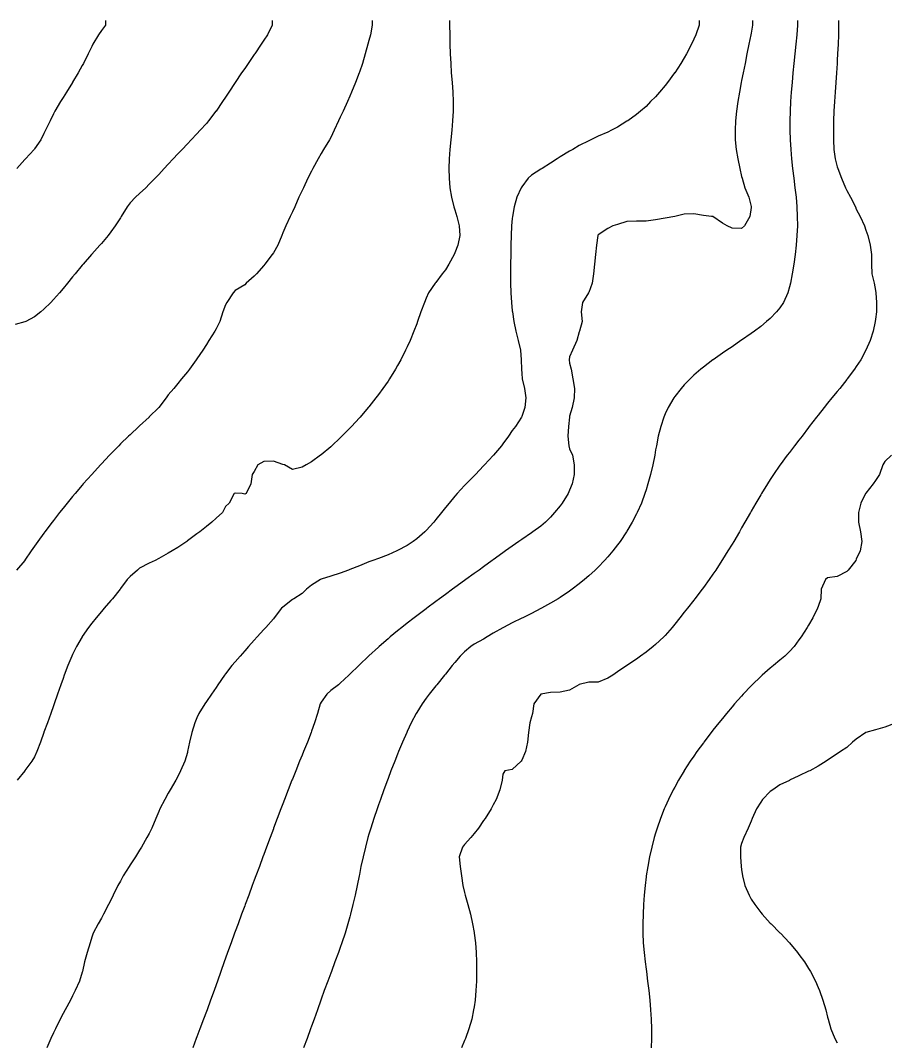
# Model space of a CAD drawing. Extents: x 771911 to 772814, y 1416488 to 1417835.
# Drawn here: x 772205 to 772295.5, y 1417513.9 to 1417620.7 of the extents above; entities that cross this region are included whole.
import ezdxf

# ---------------------------------------------------------------- set-up
doc = ezdxf.new("R2010")
doc.units = 0
doc.header["$MEASUREMENT"] = 0
for name, color, linetype in [('744', 1, 'CONTINUOUS'), ('744.5', 1, 'CONTINUOUS'), ('745', 1, 'CONTINUOUS'), ('745.5', 1, 'CONTINUOUS'), ('746', 1, 'CONTINUOUS'), ('746.5', 1, 'CONTINUOUS'), ('747', 1, 'CONTINUOUS'), ('747.5', 1, 'CONTINUOUS'), ('748', 1, 'CONTINUOUS'), ('748.5', 1, 'CONTINUOUS')]:
    doc.layers.add(name, color=color, linetype=linetype)

msp = doc.modelspace()

# ---------------------------------------------------------------- linework, layer by layer
at = {"layer": '744', "color": 0, "linetype": 'Continuous'}
msp.add_polyline3d([(772296.43, 1417547.16, 744), (772295.43, 1417546.78, 744), (772294.43, 1417546.49, 744), (772293.43, 1417546.22, 744), (772293.42, 1417546.21, 744), (772292.43, 1417545.5, 744), (772292.04, 1417545.21, 744), (772291.43, 1417544.65, 744), (772290.77, 1417544.21, 744), (772290.43, 1417543.97, 744), (772289.43, 1417543.31, 744), (772289.28, 1417543.21, 744), (772288.43, 1417542.7, 744), (772287.56, 1417542.21, 744), (772287.43, 1417542.15, 744), (772286.43, 1417541.67, 744), (772285.44, 1417541.21, 744), (772285.43, 1417541.2, 744), (772284.43, 1417540.73, 744), (772283.69, 1417540.21, 744), (772283.43, 1417540.05, 744), (772282.62, 1417539.21, 744), (772282.43, 1417538.93, 744), (772281.97, 1417538.21, 744), (772281.53, 1417537.21, 744), (772281.43, 1417536.95, 744), (772281.12, 1417536.21, 744), (772280.65, 1417535.21, 744), (772280.43, 1417534.6, 744), (772280.32, 1417534.21, 744), (772280.31, 1417533.21, 744), (772280.39, 1417532.21, 744), (772280.43, 1417531.87, 744), (772280.52, 1417531.21, 744), (772280.78, 1417530.21, 744), (772281.21, 1417529.21, 744), (772281.43, 1417528.79, 744), (772281.82, 1417528.21, 744), (772282.43, 1417527.37, 744), (772282.59, 1417527.21, 744), (772283.43, 1417526.27, 744), (772283.51, 1417526.21, 744), (772284.43, 1417525.25, 744), (772284.49, 1417525.21, 744), (772285.43, 1417524.21, 744), (772285.43, 1417524.2, 744), (772286.28, 1417523.21, 744), (772286.43, 1417522.99, 744), (772287.02, 1417522.21, 744), (772287.43, 1417521.52, 744), (772287.63, 1417521.21, 744), (772288.15, 1417520.21, 744), (772288.43, 1417519.54, 744), (772288.58, 1417519.21, 744), (772288.94, 1417518.21, 744), (772289.24, 1417517.21, 744), (772289.43, 1417516.43, 744), (772289.5, 1417516.21, 744), (772289.77, 1417515.21, 744), (772290.18, 1417514.21, 744), (772290.43, 1417513.75, 744)], dxfattribs=at)
at = {"layer": '744.5', "color": 0, "linetype": 'Continuous'}
msp.add_polyline3d([(772296.1, 1417575.21, 744.5), (772295.43, 1417574.55, 744.5), (772295.21, 1417574.21, 744.5), (772294.85, 1417573.21, 744.5), (772294.43, 1417572.57, 744.5), (772294.19, 1417572.21, 744.5), (772293.43, 1417571.26, 744.5), (772293.4, 1417571.21, 744.5), (772292.89, 1417570.21, 744.5), (772292.66, 1417569.21, 744.5), (772292.67, 1417568.21, 744.5), (772292.87, 1417567.21, 744.5), (772293, 1417566.21, 744.5), (772292.83, 1417565.21, 744.5), (772292.43, 1417564.34, 744.5), (772292.37, 1417564.21, 744.5), (772291.58, 1417563.21, 744.5), (772291.43, 1417563.06, 744.5), (772290.43, 1417562.52, 744.5), (772289.43, 1417562.39, 744.5), (772289.21, 1417562.21, 744.5), (772288.74, 1417561.21, 744.5), (772288.7, 1417560.21, 744.5), (772288.43, 1417559.39, 744.5), (772288.37, 1417559.21, 744.5), (772287.89, 1417558.21, 744.5), (772287.43, 1417557.44, 744.5), (772287.3, 1417557.21, 744.5), (772286.66, 1417556.21, 744.5), (772286.43, 1417555.91, 744.5), (772285.93, 1417555.21, 744.5), (772285.43, 1417554.67, 744.5), (772284.94, 1417554.21, 744.5), (772284.43, 1417553.77, 744.5), (772283.75, 1417553.21, 744.5), (772283.43, 1417552.94, 744.5), (772282.59, 1417552.21, 744.5), (772282.43, 1417552.07, 744.5), (772281.54, 1417551.21, 744.5), (772281.43, 1417551.1, 744.5), (772280.59, 1417550.21, 744.5), (772280.43, 1417550.03, 744.5), (772279.7, 1417549.21, 744.5), (772279.43, 1417548.89, 744.5), (772278.86, 1417548.21, 744.5), (772278.43, 1417547.69, 744.5), (772278.04, 1417547.21, 744.5), (772277.43, 1417546.44, 744.5), (772277.24, 1417546.21, 744.5), (772276.48, 1417545.21, 744.5), (772276.43, 1417545.14, 744.5), (772275.75, 1417544.21, 744.5), (772275.43, 1417543.75, 744.5), (772275.06, 1417543.21, 744.5), (772274.43, 1417542.24, 744.5), (772274.41, 1417542.21, 744.5), (772273.81, 1417541.21, 744.5), (772273.43, 1417540.5, 744.5), (772273.27, 1417540.21, 744.5), (772272.78, 1417539.21, 744.5), (772272.43, 1417538.42, 744.5), (772272.34, 1417538.21, 744.5), (772271.94, 1417537.21, 744.5), (772271.59, 1417536.21, 744.5), (772271.43, 1417535.69, 744.5), (772271.28, 1417535.21, 744.5), (772271.02, 1417534.21, 744.5), (772270.79, 1417533.21, 744.5), (772270.6, 1417532.21, 744.5), (772270.45, 1417531.21, 744.5), (772270.43, 1417531.11, 744.5), (772270.32, 1417530.21, 744.5), (772270.22, 1417529.21, 744.5), (772270.16, 1417528.21, 744.5), (772270.13, 1417527.21, 744.5), (772270.1, 1417526.21, 744.5), (772270.09, 1417525.21, 744.5), (772270.14, 1417524.21, 744.5), (772270.22, 1417523.21, 744.5), (772270.34, 1417522.21, 744.5), (772270.43, 1417521.45, 744.5), (772270.47, 1417521.21, 744.5), (772270.59, 1417520.21, 744.5), (772270.71, 1417519.21, 744.5), (772270.82, 1417518.21, 744.5), (772270.91, 1417517.21, 744.5), (772270.97, 1417516.21, 744.5), (772271.01, 1417515.21, 744.5), (772271.01, 1417514.21, 744.5), (772270.97, 1417513.21, 744.5)], dxfattribs=at)
at = {"layer": '745', "color": 0, "linetype": 'Continuous'}
msp.add_polyline3d([(772290.57, 1417620.71, 745), (772290.57, 1417620.21, 745), (772290.55, 1417619.21, 745), (772290.52, 1417618.21, 745), (772290.47, 1417617.21, 745), (772290.43, 1417616.56, 745), (772290.41, 1417616.21, 745), (772290.35, 1417615.21, 745), (772290.28, 1417614.21, 745), (772290.21, 1417613.21, 745), (772290.15, 1417612.21, 745), (772290.09, 1417611.21, 745), (772290.06, 1417610.21, 745), (772290.05, 1417609.21, 745), (772290.06, 1417608.21, 745), (772290.09, 1417607.21, 745), (772290.21, 1417606.21, 745), (772290.43, 1417605.38, 745), (772290.48, 1417605.21, 745), (772290.87, 1417604.21, 745), (772291.31, 1417603.21, 745), (772291.43, 1417602.93, 745), (772291.81, 1417602.21, 745), (772292.33, 1417601.21, 745), (772292.43, 1417600.97, 745), (772292.84, 1417600.21, 745), (772293.28, 1417599.21, 745), (772293.43, 1417598.75, 745), (772293.64, 1417598.21, 745), (772293.89, 1417597.21, 745), (772294.02, 1417596.21, 745), (772294.03, 1417595.21, 745), (772294.07, 1417594.21, 745), (772294.31, 1417593.21, 745), (772294.43, 1417592.46, 745), (772294.48, 1417592.21, 745), (772294.55, 1417591.21, 745), (772294.53, 1417590.21, 745), (772294.43, 1417589.44, 745), (772294.41, 1417589.21, 745), (772294.2, 1417588.21, 745), (772293.88, 1417587.21, 745), (772293.44, 1417586.21, 745), (772293.43, 1417586.2, 745), (772292.89, 1417585.21, 745), (772292.43, 1417584.51, 745), (772292.23, 1417584.21, 745), (772291.49, 1417583.21, 745), (772291.43, 1417583.14, 745), (772290.69, 1417582.21, 745), (772290.43, 1417581.89, 745), (772289.87, 1417581.21, 745), (772289.43, 1417580.66, 745), (772289.06, 1417580.21, 745), (772288.43, 1417579.41, 745), (772288.27, 1417579.21, 745), (772287.51, 1417578.21, 745), (772287.43, 1417578.11, 745), (772286.75, 1417577.21, 745), (772286.43, 1417576.8, 745), (772285.96, 1417576.21, 745), (772285.43, 1417575.52, 745), (772285.18, 1417575.21, 745), (772284.45, 1417574.21, 745), (772284.43, 1417574.18, 745), (772283.76, 1417573.21, 745), (772283.43, 1417572.69, 745), (772283.12, 1417572.21, 745), (772282.51, 1417571.21, 745), (772282.43, 1417571.07, 745), (772281.93, 1417570.21, 745), (772281.43, 1417569.35, 745), (772281.35, 1417569.21, 745), (772280.78, 1417568.21, 745), (772280.43, 1417567.61, 745), (772280.2, 1417567.21, 745), (772279.61, 1417566.21, 745), (772279.43, 1417565.92, 745), (772279, 1417565.21, 745), (772278.43, 1417564.3, 745), (772278.37, 1417564.21, 745), (772277.72, 1417563.21, 745), (772277.43, 1417562.79, 745), (772277.03, 1417562.21, 745), (772276.43, 1417561.38, 745), (772276.31, 1417561.21, 745), (772275.55, 1417560.21, 745), (772275.43, 1417560.05, 745), (772274.77, 1417559.21, 745), (772274.43, 1417558.79, 745), (772273.97, 1417558.21, 745), (772273.43, 1417557.54, 745), (772273.17, 1417557.21, 745), (772272.43, 1417556.35, 745), (772272.3, 1417556.21, 745), (772271.43, 1417555.41, 745), (772271.16, 1417555.21, 745), (772270.43, 1417554.63, 745), (772269.84, 1417554.21, 745), (772269.43, 1417553.9, 745), (772268.43, 1417553.21, 745), (772268.42, 1417553.21, 745), (772267.43, 1417552.57, 745), (772266.95, 1417552.21, 745), (772266.43, 1417551.88, 745), (772265.43, 1417551.47, 745), (772264.43, 1417551.48, 745), (772263.43, 1417551.22, 745), (772263.4, 1417551.21, 745), (772262.43, 1417550.64, 745), (772261.43, 1417550.43, 745), (772260.43, 1417550.41, 745), (772259.43, 1417550.22, 745), (772259.42, 1417550.21, 745), (772258.7, 1417549.21, 745), (772258.54, 1417548.21, 745), (772258.43, 1417547.85, 745), (772258.28, 1417547.21, 745), (772258.14, 1417546.21, 745), (772258.02, 1417545.21, 745), (772257.83, 1417544.21, 745), (772257.43, 1417543.32, 745), (772257.36, 1417543.21, 745), (772256.43, 1417542.35, 745), (772255.66, 1417542.21, 745), (772255.43, 1417541.87, 745), (772255.37, 1417541.21, 745), (772255.14, 1417540.21, 745), (772254.76, 1417539.21, 745), (772254.43, 1417538.63, 745), (772254.22, 1417538.21, 745), (772253.58, 1417537.21, 745), (772253.43, 1417537, 745), (772252.88, 1417536.21, 745), (772252.43, 1417535.65, 745), (772252.1, 1417535.21, 745), (772251.43, 1417534.5, 745), (772251.23, 1417534.21, 745), (772250.87, 1417533.21, 745), (772250.98, 1417532.21, 745), (772251.1, 1417531.21, 745), (772251.26, 1417530.21, 745), (772251.43, 1417529.46, 745), (772251.5, 1417529.21, 745), (772251.79, 1417528.21, 745), (772252.06, 1417527.21, 745), (772252.28, 1417526.21, 745), (772252.43, 1417525.3, 745), (772252.45, 1417525.21, 745), (772252.57, 1417524.21, 745), (772252.65, 1417523.21, 745), (772252.69, 1417522.21, 745), (772252.69, 1417521.21, 745), (772252.67, 1417520.21, 745), (772252.62, 1417519.21, 745), (772252.53, 1417518.21, 745), (772252.43, 1417517.5, 745), (772252.39, 1417517.21, 745), (772252.19, 1417516.21, 745), (772251.89, 1417515.21, 745), (772251.52, 1417514.21, 745), (772251.43, 1417514, 745), (772251.1, 1417513.21, 745)], dxfattribs=at)
at = {"layer": '745.5', "color": 0, "linetype": 'Continuous'}
msp.add_polyline3d([(772286.28, 1417620.71, 745.5), (772286.28, 1417620.21, 745.5), (772286.2, 1417619.21, 745.5), (772286.1, 1417618.21, 745.5), (772286, 1417617.21, 745.5), (772285.9, 1417616.21, 745.5), (772285.8, 1417615.21, 745.5), (772285.71, 1417614.21, 745.5), (772285.63, 1417613.21, 745.5), (772285.56, 1417612.21, 745.5), (772285.51, 1417611.21, 745.5), (772285.49, 1417610.21, 745.5), (772285.49, 1417609.21, 745.5), (772285.51, 1417608.21, 745.5), (772285.57, 1417607.21, 745.5), (772285.65, 1417606.21, 745.5), (772285.76, 1417605.21, 745.5), (772285.88, 1417604.21, 745.5), (772286.01, 1417603.21, 745.5), (772286.12, 1417602.21, 745.5), (772286.21, 1417601.21, 745.5), (772286.25, 1417600.21, 745.5), (772286.26, 1417599.21, 745.5), (772286.22, 1417598.21, 745.5), (772286.14, 1417597.21, 745.5), (772286.03, 1417596.21, 745.5), (772285.89, 1417595.21, 745.5), (772285.72, 1417594.21, 745.5), (772285.53, 1417593.21, 745.5), (772285.43, 1417592.85, 745.5), (772285.27, 1417592.21, 745.5), (772284.82, 1417591.21, 745.5), (772284.43, 1417590.64, 745.5), (772284.07, 1417590.21, 745.5), (772283.43, 1417589.54, 745.5), (772283.04, 1417589.21, 745.5), (772282.43, 1417588.68, 745.5), (772281.78, 1417588.21, 745.5), (772281.43, 1417587.94, 745.5), (772280.43, 1417587.25, 745.5), (772280.36, 1417587.21, 745.5), (772279.43, 1417586.57, 745.5), (772278.88, 1417586.21, 745.5), (772278.43, 1417585.9, 745.5), (772277.45, 1417585.21, 745.5), (772277.43, 1417585.19, 745.5), (772276.43, 1417584.43, 745.5), (772276.16, 1417584.21, 745.5), (772275.43, 1417583.58, 745.5), (772275.05, 1417583.21, 745.5), (772274.43, 1417582.59, 745.5), (772274.1, 1417582.21, 745.5), (772273.43, 1417581.35, 745.5), (772273.34, 1417581.21, 745.5), (772272.73, 1417580.21, 745.5), (772272.43, 1417579.54, 745.5), (772272.29, 1417579.21, 745.5), (772271.96, 1417578.21, 745.5), (772271.71, 1417577.21, 745.5), (772271.52, 1417576.21, 745.5), (772271.43, 1417575.77, 745.5), (772271.33, 1417575.21, 745.5), (772271.13, 1417574.21, 745.5), (772270.9, 1417573.21, 745.5), (772270.63, 1417572.21, 745.5), (772270.43, 1417571.6, 745.5), (772270.31, 1417571.21, 745.5), (772269.95, 1417570.21, 745.5), (772269.5, 1417569.21, 745.5), (772269.43, 1417569.09, 745.5), (772268.98, 1417568.21, 745.5), (772268.43, 1417567.28, 745.5), (772268.39, 1417567.21, 745.5), (772267.72, 1417566.21, 745.5), (772267.43, 1417565.83, 745.5), (772266.96, 1417565.21, 745.5), (772266.43, 1417564.59, 745.5), (772266.09, 1417564.21, 745.5), (772265.43, 1417563.52, 745.5), (772265.11, 1417563.21, 745.5), (772264.43, 1417562.59, 745.5), (772263.99, 1417562.21, 745.5), (772263.43, 1417561.76, 745.5), (772262.7, 1417561.21, 745.5), (772262.43, 1417561.01, 745.5), (772261.43, 1417560.34, 745.5), (772261.22, 1417560.21, 745.5), (772260.43, 1417559.73, 745.5), (772259.5, 1417559.21, 745.5), (772259.43, 1417559.17, 745.5), (772258.43, 1417558.65, 745.5), (772257.54, 1417558.21, 745.5), (772257.43, 1417558.16, 745.5), (772256.43, 1417557.68, 745.5), (772255.51, 1417557.21, 745.5), (772255.43, 1417557.17, 745.5), (772254.43, 1417556.61, 745.5), (772253.81, 1417556.21, 745.5), (772253.43, 1417555.99, 745.5), (772252.43, 1417555.44, 745.5), (772252.11, 1417555.21, 745.5), (772251.43, 1417554.65, 745.5), (772250.98, 1417554.21, 745.5), (772250.43, 1417553.54, 745.5), (772250.14, 1417553.21, 745.5), (772249.43, 1417552.33, 745.5), (772249.33, 1417552.21, 745.5), (772248.53, 1417551.21, 745.5), (772248.43, 1417551.09, 745.5), (772247.74, 1417550.21, 745.5), (772247.43, 1417549.8, 745.5), (772247, 1417549.21, 745.5), (772246.43, 1417548.3, 745.5), (772246.37, 1417548.21, 745.5), (772245.84, 1417547.21, 745.5), (772245.43, 1417546.31, 745.5), (772245.38, 1417546.21, 745.5), (772244.94, 1417545.21, 745.5), (772244.53, 1417544.21, 745.5), (772244.43, 1417543.96, 745.5), (772244.13, 1417543.21, 745.5), (772243.74, 1417542.21, 745.5), (772243.43, 1417541.4, 745.5), (772243.36, 1417541.21, 745.5), (772242.99, 1417540.21, 745.5), (772242.63, 1417539.21, 745.5), (772242.43, 1417538.65, 745.5), (772242.28, 1417538.21, 745.5), (772241.94, 1417537.21, 745.5), (772241.62, 1417536.21, 745.5), (772241.43, 1417535.57, 745.5), (772241.33, 1417535.21, 745.5), (772241.06, 1417534.21, 745.5), (772240.82, 1417533.21, 745.5), (772240.6, 1417532.21, 745.5), (772240.43, 1417531.37, 745.5), (772240.4, 1417531.21, 745.5), (772240.19, 1417530.21, 745.5), (772239.98, 1417529.21, 745.5), (772239.76, 1417528.21, 745.5), (772239.51, 1417527.21, 745.5), (772239.43, 1417526.92, 745.5), (772239.24, 1417526.21, 745.5), (772238.94, 1417525.21, 745.5), (772238.61, 1417524.21, 745.5), (772238.43, 1417523.71, 745.5), (772238.26, 1417523.21, 745.5), (772237.88, 1417522.21, 745.5), (772237.5, 1417521.21, 745.5), (772237.43, 1417521.03, 745.5), (772237.12, 1417520.21, 745.5), (772236.76, 1417519.21, 745.5), (772236.43, 1417518.3, 745.5), (772236.4, 1417518.21, 745.5), (772236.04, 1417517.21, 745.5), (772235.69, 1417516.21, 745.5), (772235.43, 1417515.5, 745.5), (772235.33, 1417515.21, 745.5), (772234.96, 1417514.21, 745.5), (772234.59, 1417513.21, 745.5)], dxfattribs=at)
at = {"layer": '746', "color": 0, "linetype": 'Continuous'}
msp.add_polyline3d([(772281.55, 1417620.71, 746), (772281.55, 1417620.21, 746), (772281.43, 1417619.39, 746), (772281.41, 1417619.21, 746), (772281.2, 1417618.21, 746), (772280.99, 1417617.21, 746), (772280.79, 1417616.21, 746), (772280.58, 1417615.21, 746), (772280.43, 1417614.43, 746), (772280.39, 1417614.21, 746), (772280.19, 1417613.21, 746), (772280.02, 1417612.21, 746), (772279.88, 1417611.21, 746), (772279.79, 1417610.21, 746), (772279.74, 1417609.21, 746), (772279.76, 1417608.21, 746), (772279.86, 1417607.21, 746), (772280.03, 1417606.21, 746), (772280.24, 1417605.21, 746), (772280.43, 1417604.38, 746), (772280.47, 1417604.21, 746), (772280.78, 1417603.21, 746), (772281.17, 1417602.21, 746), (772281.43, 1417601.23, 746), (772281.44, 1417601.21, 746), (772281.43, 1417601.15, 746), (772281.29, 1417600.21, 746), (772280.73, 1417599.21, 746), (772280.43, 1417598.95, 746), (772279.43, 1417598.98, 746), (772278.91, 1417599.21, 746), (772278.43, 1417599.51, 746), (772277.43, 1417600.18, 746), (772277.29, 1417600.21, 746), (772276.43, 1417600.31, 746), (772275.43, 1417600.47, 746), (772274.43, 1417600.44, 746), (772273.44, 1417600.21, 746), (772273.43, 1417600.2, 746), (772272.43, 1417600.01, 746), (772271.43, 1417599.86, 746), (772270.43, 1417599.72, 746), (772269.43, 1417599.72, 746), (772268.43, 1417599.68, 746), (772267.43, 1417599.37, 746), (772266.96, 1417599.21, 746), (772266.43, 1417598.94, 746), (772265.43, 1417598.27, 746), (772265.39, 1417598.21, 746), (772265.25, 1417597.21, 746), (772265.14, 1417596.21, 746), (772265.04, 1417595.21, 746), (772264.94, 1417594.21, 746), (772264.8, 1417593.21, 746), (772264.43, 1417592.26, 746), (772264.41, 1417592.21, 746), (772263.77, 1417591.21, 746), (772263.64, 1417590.21, 746), (772263.75, 1417589.21, 746), (772263.46, 1417588.21, 746), (772263.43, 1417588.14, 746), (772263.17, 1417587.21, 746), (772262.72, 1417586.21, 746), (772262.43, 1417585.52, 746), (772262.38, 1417585.21, 746), (772262.43, 1417584.84, 746), (772262.6, 1417584.21, 746), (772262.77, 1417583.21, 746), (772262.93, 1417582.21, 746), (772262.89, 1417581.21, 746), (772262.68, 1417580.21, 746), (772262.43, 1417579.29, 746), (772262.42, 1417579.21, 746), (772262.33, 1417578.21, 746), (772262.26, 1417577.21, 746), (772262.35, 1417576.21, 746), (772262.43, 1417575.89, 746), (772262.72, 1417575.21, 746), (772262.9, 1417574.21, 746), (772262.89, 1417573.21, 746), (772262.7, 1417572.21, 746), (772262.43, 1417571.56, 746), (772262.28, 1417571.21, 746), (772261.64, 1417570.21, 746), (772261.43, 1417569.93, 746), (772260.85, 1417569.21, 746), (772260.43, 1417568.73, 746), (772259.92, 1417568.21, 746), (772259.43, 1417567.79, 746), (772258.57, 1417567.21, 746), (772258.43, 1417567.11, 746), (772257.43, 1417566.42, 746), (772257.12, 1417566.21, 746), (772256.43, 1417565.72, 746), (772255.72, 1417565.21, 746), (772255.43, 1417565, 746), (772254.43, 1417564.28, 746), (772254.33, 1417564.21, 746), (772253.43, 1417563.56, 746), (772252.95, 1417563.21, 746), (772252.43, 1417562.84, 746), (772251.56, 1417562.21, 746), (772251.43, 1417562.12, 746), (772250.43, 1417561.39, 746), (772250.18, 1417561.21, 746), (772249.43, 1417560.66, 746), (772248.82, 1417560.21, 746), (772248.43, 1417559.91, 746), (772247.49, 1417559.21, 746), (772247.43, 1417559.16, 746), (772246.43, 1417558.41, 746), (772246.16, 1417558.21, 746), (772245.43, 1417557.65, 746), (772244.87, 1417557.21, 746), (772244.43, 1417556.85, 746), (772243.65, 1417556.21, 746), (772243.43, 1417556.02, 746), (772242.5, 1417555.21, 746), (772242.43, 1417555.15, 746), (772241.43, 1417554.23, 746), (772241.4, 1417554.21, 746), (772240.43, 1417553.28, 746), (772240.36, 1417553.21, 746), (772239.43, 1417552.31, 746), (772239.32, 1417552.21, 746), (772238.43, 1417551.38, 746), (772238.24, 1417551.21, 746), (772237.43, 1417550.59, 746), (772237.04, 1417550.21, 746), (772236.43, 1417549.37, 746), (772236.34, 1417549.21, 746), (772236.06, 1417548.21, 746), (772235.75, 1417547.21, 746), (772235.43, 1417546.35, 746), (772235.38, 1417546.21, 746), (772234.99, 1417545.21, 746), (772234.58, 1417544.21, 746), (772234.43, 1417543.83, 746), (772234.18, 1417543.21, 746), (772233.78, 1417542.21, 746), (772233.43, 1417541.33, 746), (772233.38, 1417541.21, 746), (772232.99, 1417540.21, 746), (772232.6, 1417539.21, 746), (772232.43, 1417538.76, 746), (772232.22, 1417538.21, 746), (772231.84, 1417537.21, 746), (772231.46, 1417536.21, 746), (772231.43, 1417536.12, 746), (772231.09, 1417535.21, 746), (772230.71, 1417534.21, 746), (772230.43, 1417533.45, 746), (772230.34, 1417533.21, 746), (772229.97, 1417532.21, 746), (772229.6, 1417531.21, 746), (772229.43, 1417530.76, 746), (772229.23, 1417530.21, 746), (772228.85, 1417529.21, 746), (772228.48, 1417528.21, 746), (772228.43, 1417528.08, 746), (772228.11, 1417527.21, 746), (772227.74, 1417526.21, 746), (772227.43, 1417525.38, 746), (772227.37, 1417525.21, 746), (772227, 1417524.21, 746), (772226.64, 1417523.21, 746), (772226.43, 1417522.62, 746), (772226.29, 1417522.21, 746), (772225.93, 1417521.21, 746), (772225.58, 1417520.21, 746), (772225.43, 1417519.8, 746), (772225.22, 1417519.21, 746), (772224.86, 1417518.21, 746), (772224.5, 1417517.21, 746), (772224.43, 1417517.03, 746), (772224.13, 1417516.21, 746), (772223.75, 1417515.21, 746), (772223.43, 1417514.36, 746), (772223.37, 1417514.21, 746), (772222.99, 1417513.21, 746)], dxfattribs=at)
at = {"layer": '746.5', "color": 0, "linetype": 'Continuous'}
msp.add_polyline3d([(772275.98, 1417620.71, 746.5), (772275.98, 1417620.21, 746.5), (772275.64, 1417619.21, 746.5), (772275.43, 1417618.74, 746.5), (772275.18, 1417618.21, 746.5), (772274.65, 1417617.21, 746.5), (772274.43, 1417616.81, 746.5), (772274.06, 1417616.21, 746.5), (772273.43, 1417615.24, 746.5), (772273.41, 1417615.21, 746.5), (772272.66, 1417614.21, 746.5), (772272.43, 1417613.9, 746.5), (772271.83, 1417613.21, 746.5), (772271.43, 1417612.73, 746.5), (772270.91, 1417612.21, 746.5), (772270.43, 1417611.71, 746.5), (772269.84, 1417611.21, 746.5), (772269.43, 1417610.86, 746.5), (772268.52, 1417610.21, 746.5), (772268.43, 1417610.15, 746.5), (772267.43, 1417609.53, 746.5), (772266.82, 1417609.21, 746.5), (772266.43, 1417609.02, 746.5), (772265.43, 1417608.59, 746.5), (772264.64, 1417608.21, 746.5), (772264.43, 1417608.12, 746.5), (772263.43, 1417607.61, 746.5), (772262.76, 1417607.21, 746.5), (772262.43, 1417607.03, 746.5), (772261.43, 1417606.42, 746.5), (772261.14, 1417606.21, 746.5), (772260.43, 1417605.77, 746.5), (772259.57, 1417605.21, 746.5), (772259.43, 1417605.14, 746.5), (772258.43, 1417604.51, 746.5), (772258.1, 1417604.21, 746.5), (772257.43, 1417603.31, 746.5), (772257.37, 1417603.21, 746.5), (772256.9, 1417602.21, 746.5), (772256.62, 1417601.21, 746.5), (772256.46, 1417600.21, 746.5), (772256.43, 1417599.97, 746.5), (772256.36, 1417599.21, 746.5), (772256.31, 1417598.21, 746.5), (772256.29, 1417597.21, 746.5), (772256.28, 1417596.21, 746.5), (772256.26, 1417595.21, 746.5), (772256.25, 1417594.21, 746.5), (772256.25, 1417593.21, 746.5), (772256.28, 1417592.21, 746.5), (772256.34, 1417591.21, 746.5), (772256.43, 1417590.33, 746.5), (772256.45, 1417590.21, 746.5), (772256.59, 1417589.21, 746.5), (772256.8, 1417588.21, 746.5), (772257.05, 1417587.21, 746.5), (772257.29, 1417586.21, 746.5), (772257.37, 1417585.21, 746.5), (772257.39, 1417584.21, 746.5), (772257.43, 1417583.76, 746.5), (772257.48, 1417583.21, 746.5), (772257.7, 1417582.21, 746.5), (772257.85, 1417581.21, 746.5), (772257.73, 1417580.21, 746.5), (772257.43, 1417579.28, 746.5), (772257.4, 1417579.21, 746.5), (772256.76, 1417578.21, 746.5), (772256.43, 1417577.8, 746.5), (772256.03, 1417577.21, 746.5), (772255.43, 1417576.41, 746.5), (772255.29, 1417576.21, 746.5), (772254.46, 1417575.21, 746.5), (772254.43, 1417575.18, 746.5), (772253.54, 1417574.21, 746.5), (772253.43, 1417574.1, 746.5), (772252.57, 1417573.21, 746.5), (772252.43, 1417573.08, 746.5), (772251.59, 1417572.21, 746.5), (772251.43, 1417572.04, 746.5), (772250.67, 1417571.21, 746.5), (772250.43, 1417570.95, 746.5), (772249.83, 1417570.21, 746.5), (772249.43, 1417569.74, 746.5), (772249.04, 1417569.21, 746.5), (772248.43, 1417568.48, 746.5), (772248.23, 1417568.21, 746.5), (772247.43, 1417567.36, 746.5), (772247.28, 1417567.21, 746.5), (772246.43, 1417566.48, 746.5), (772246.07, 1417566.21, 746.5), (772245.43, 1417565.77, 746.5), (772244.43, 1417565.24, 746.5), (772244.35, 1417565.21, 746.5), (772243.43, 1417564.79, 746.5), (772242.43, 1417564.42, 746.5), (772241.84, 1417564.21, 746.5), (772241.43, 1417564.05, 746.5), (772240.43, 1417563.66, 746.5), (772239.43, 1417563.26, 746.5), (772239.3, 1417563.21, 746.5), (772238.43, 1417562.88, 746.5), (772237.43, 1417562.56, 746.5), (772236.43, 1417562.25, 746.5), (772236.36, 1417562.21, 746.5), (772235.43, 1417561.64, 746.5), (772234.89, 1417561.21, 746.5), (772234.43, 1417560.74, 746.5), (772233.56, 1417560.21, 746.5), (772233.43, 1417560.11, 746.5), (772232.43, 1417559.34, 746.5), (772232.29, 1417559.21, 746.5), (772231.52, 1417558.21, 746.5), (772231.43, 1417558.1, 746.5), (772230.65, 1417557.21, 746.5), (772230.43, 1417556.97, 746.5), (772229.73, 1417556.21, 746.5), (772229.43, 1417555.87, 746.5), (772228.82, 1417555.21, 746.5), (772228.43, 1417554.76, 746.5), (772227.94, 1417554.21, 746.5), (772227.43, 1417553.6, 746.5), (772227.1, 1417553.21, 746.5), (772226.43, 1417552.35, 746.5), (772226.32, 1417552.21, 746.5), (772225.61, 1417551.21, 746.5), (772225.43, 1417550.92, 746.5), (772224.95, 1417550.21, 746.5), (772224.43, 1417549.44, 746.5), (772224.27, 1417549.21, 746.5), (772223.63, 1417548.21, 746.5), (772223.43, 1417547.75, 746.5), (772223.22, 1417547.21, 746.5), (772222.91, 1417546.21, 746.5), (772222.65, 1417545.21, 746.5), (772222.46, 1417544.21, 746.5), (772222.43, 1417544.13, 746.5), (772222.17, 1417543.21, 746.5), (772221.73, 1417542.21, 746.5), (772221.43, 1417541.61, 746.5), (772221.21, 1417541.21, 746.5), (772220.64, 1417540.21, 746.5), (772220.43, 1417539.86, 746.5), (772220.07, 1417539.21, 746.5), (772219.55, 1417538.21, 746.5), (772219.43, 1417537.95, 746.5), (772219.13, 1417537.21, 746.5), (772218.7, 1417536.21, 746.5), (772218.43, 1417535.66, 746.5), (772218.19, 1417535.21, 746.5), (772217.62, 1417534.21, 746.5), (772217.43, 1417533.9, 746.5), (772217.01, 1417533.21, 746.5), (772216.43, 1417532.36, 746.5), (772216.33, 1417532.21, 746.5), (772215.73, 1417531.21, 746.5), (772215.43, 1417530.67, 746.5), (772215.16, 1417530.21, 746.5), (772214.67, 1417529.21, 746.5), (772214.43, 1417528.68, 746.5), (772214.19, 1417528.21, 746.5), (772213.67, 1417527.21, 746.5), (772213.43, 1417526.8, 746.5), (772213.11, 1417526.21, 746.5), (772212.57, 1417525.21, 746.5), (772212.43, 1417524.79, 746.5), (772212.26, 1417524.21, 746.5), (772211.94, 1417523.21, 746.5), (772211.67, 1417522.21, 746.5), (772211.45, 1417521.21, 746.5), (772211.43, 1417521.13, 746.5), (772211.15, 1417520.21, 746.5), (772210.7, 1417519.21, 746.5), (772210.43, 1417518.66, 746.5), (772210.2, 1417518.21, 746.5), (772209.65, 1417517.21, 746.5), (772209.43, 1417516.81, 746.5), (772209.12, 1417516.21, 746.5), (772208.63, 1417515.21, 746.5), (772208.43, 1417514.79, 746.5), (772208.16, 1417514.21, 746.5), (772207.71, 1417513.21, 746.5)], dxfattribs=at)
at = {"layer": '747', "color": 0, "linetype": 'Continuous'}
msp.add_polyline3d([(772249.86, 1417620.71, 747), (772249.86, 1417620.21, 747), (772249.88, 1417619.21, 747), (772249.91, 1417618.21, 747), (772249.94, 1417617.21, 747), (772249.99, 1417616.21, 747), (772250.05, 1417615.21, 747), (772250.13, 1417614.21, 747), (772250.2, 1417613.21, 747), (772250.23, 1417612.21, 747), (772250.23, 1417611.21, 747), (772250.18, 1417610.21, 747), (772250.11, 1417609.21, 747), (772250.01, 1417608.21, 747), (772249.91, 1417607.21, 747), (772249.83, 1417606.21, 747), (772249.79, 1417605.21, 747), (772249.81, 1417604.21, 747), (772249.91, 1417603.21, 747), (772250.06, 1417602.21, 747), (772250.31, 1417601.21, 747), (772250.43, 1417600.9, 747), (772250.63, 1417600.21, 747), (772250.88, 1417599.21, 747), (772250.93, 1417598.21, 747), (772250.74, 1417597.21, 747), (772250.43, 1417596.4, 747), (772250.34, 1417596.21, 747), (772249.78, 1417595.21, 747), (772249.43, 1417594.63, 747), (772249.09, 1417594.21, 747), (772248.43, 1417593.29, 747), (772248.35, 1417593.21, 747), (772247.68, 1417592.21, 747), (772247.43, 1417591.66, 747), (772247.23, 1417591.21, 747), (772246.87, 1417590.21, 747), (772246.52, 1417589.21, 747), (772246.43, 1417588.96, 747), (772246.14, 1417588.21, 747), (772245.73, 1417587.21, 747), (772245.43, 1417586.55, 747), (772245.27, 1417586.21, 747), (772244.76, 1417585.21, 747), (772244.43, 1417584.61, 747), (772244.2, 1417584.21, 747), (772243.58, 1417583.21, 747), (772243.43, 1417582.98, 747), (772242.89, 1417582.21, 747), (772242.43, 1417581.57, 747), (772242.15, 1417581.21, 747), (772241.43, 1417580.29, 747), (772241.36, 1417580.21, 747), (772240.51, 1417579.21, 747), (772240.43, 1417579.12, 747), (772239.6, 1417578.21, 747), (772239.43, 1417578.04, 747), (772238.61, 1417577.21, 747), (772238.43, 1417577.04, 747), (772237.55, 1417576.21, 747), (772237.43, 1417576.11, 747), (772236.43, 1417575.26, 747), (772236.36, 1417575.21, 747), (772235.43, 1417574.52, 747), (772234.85, 1417574.21, 747), (772234.43, 1417573.96, 747), (772233.43, 1417573.72, 747), (772232.6, 1417574.21, 747), (772232.43, 1417574.24, 747), (772231.43, 1417574.61, 747), (772230.43, 1417574.58, 747), (772229.81, 1417574.21, 747), (772229.43, 1417573.51, 747), (772229.21, 1417573.21, 747), (772229.09, 1417572.21, 747), (772228.59, 1417571.21, 747), (772228.43, 1417571.15, 747), (772228.16, 1417571.21, 747), (772227.43, 1417571.25, 747), (772227.32, 1417571.21, 747), (772226.8, 1417570.21, 747), (772226.43, 1417569.84, 747), (772226.1, 1417569.21, 747), (772225.43, 1417568.62, 747), (772225, 1417568.21, 747), (772224.43, 1417567.76, 747), (772223.75, 1417567.21, 747), (772223.43, 1417566.98, 747), (772222.43, 1417566.25, 747), (772222.37, 1417566.21, 747), (772221.43, 1417565.58, 747), (772220.85, 1417565.21, 747), (772220.43, 1417564.97, 747), (772219.43, 1417564.42, 747), (772219.05, 1417564.21, 747), (772218.43, 1417563.93, 747), (772217.43, 1417563.39, 747), (772217.2, 1417563.21, 747), (772216.43, 1417562.53, 747), (772216.14, 1417562.21, 747), (772215.43, 1417561.26, 747), (772215.39, 1417561.21, 747), (772214.59, 1417560.21, 747), (772214.43, 1417560.02, 747), (772213.74, 1417559.21, 747), (772213.43, 1417558.86, 747), (772212.89, 1417558.21, 747), (772212.43, 1417557.65, 747), (772212.09, 1417557.21, 747), (772211.43, 1417556.25, 747), (772211.41, 1417556.21, 747), (772210.82, 1417555.21, 747), (772210.43, 1417554.38, 747), (772210.35, 1417554.21, 747), (772209.92, 1417553.21, 747), (772209.55, 1417552.21, 747), (772209.43, 1417551.87, 747), (772209.19, 1417551.21, 747), (772208.84, 1417550.21, 747), (772208.5, 1417549.21, 747), (772208.43, 1417549.01, 747), (772208.15, 1417548.21, 747), (772207.79, 1417547.21, 747), (772207.43, 1417546.23, 747), (772207.42, 1417546.21, 747), (772207.05, 1417545.21, 747), (772206.67, 1417544.21, 747), (772206.43, 1417543.68, 747), (772206.15, 1417543.21, 747), (772205.43, 1417542.22, 747), (772205.43, 1417542.21, 747), (772204.64, 1417541.21, 747)], dxfattribs=at)
at = {"layer": '747.5', "color": 0, "linetype": 'Continuous'}
msp.add_polyline3d([(772241.77, 1417620.71, 747.5), (772241.77, 1417620.21, 747.5), (772241.58, 1417619.21, 747.5), (772241.43, 1417618.61, 747.5), (772241.33, 1417618.21, 747.5), (772241.05, 1417617.21, 747.5), (772240.75, 1417616.21, 747.5), (772240.43, 1417615.28, 747.5), (772240.41, 1417615.21, 747.5), (772240.02, 1417614.21, 747.5), (772239.62, 1417613.21, 747.5), (772239.43, 1417612.77, 747.5), (772239.18, 1417612.21, 747.5), (772238.72, 1417611.21, 747.5), (772238.43, 1417610.57, 747.5), (772238.26, 1417610.21, 747.5), (772237.81, 1417609.21, 747.5), (772237.43, 1417608.45, 747.5), (772237.3, 1417608.21, 747.5), (772236.69, 1417607.21, 747.5), (772236.43, 1417606.77, 747.5), (772236.11, 1417606.21, 747.5), (772235.57, 1417605.21, 747.5), (772235.43, 1417604.95, 747.5), (772235.05, 1417604.21, 747.5), (772234.57, 1417603.21, 747.5), (772234.43, 1417602.91, 747.5), (772234.11, 1417602.21, 747.5), (772233.67, 1417601.21, 747.5), (772233.43, 1417600.67, 747.5), (772233.2, 1417600.21, 747.5), (772232.74, 1417599.21, 747.5), (772232.43, 1417598.47, 747.5), (772232.32, 1417598.21, 747.5), (772231.89, 1417597.21, 747.5), (772231.43, 1417596.4, 747.5), (772231.3, 1417596.21, 747.5), (772230.54, 1417595.21, 747.5), (772230.43, 1417595.06, 747.5), (772229.68, 1417594.21, 747.5), (772229.43, 1417593.94, 747.5), (772228.6, 1417593.21, 747.5), (772228.43, 1417593.06, 747.5), (772227.43, 1417592.45, 747.5), (772227.21, 1417592.21, 747.5), (772226.55, 1417591.21, 747.5), (772226.43, 1417590.96, 747.5), (772226.15, 1417590.21, 747.5), (772225.82, 1417589.21, 747.5), (772225.43, 1417588.45, 747.5), (772225.31, 1417588.21, 747.5), (772224.69, 1417587.21, 747.5), (772224.43, 1417586.82, 747.5), (772224.04, 1417586.21, 747.5), (772223.43, 1417585.32, 747.5), (772223.36, 1417585.21, 747.5), (772222.65, 1417584.21, 747.5), (772222.43, 1417583.94, 747.5), (772221.83, 1417583.21, 747.5), (772221.43, 1417582.74, 747.5), (772221, 1417582.21, 747.5), (772220.43, 1417581.52, 747.5), (772220.2, 1417581.21, 747.5), (772219.43, 1417580.22, 747.5), (772219.43, 1417580.21, 747.5), (772218.43, 1417579.22, 747.5), (772218.42, 1417579.21, 747.5), (772217.43, 1417578.29, 747.5), (772217.34, 1417578.21, 747.5), (772216.43, 1417577.36, 747.5), (772216.27, 1417577.21, 747.5), (772215.43, 1417576.4, 747.5), (772215.25, 1417576.21, 747.5), (772214.43, 1417575.38, 747.5), (772214.27, 1417575.21, 747.5), (772213.43, 1417574.32, 747.5), (772213.33, 1417574.21, 747.5), (772212.43, 1417573.22, 747.5), (772212.43, 1417573.21, 747.5), (772211.54, 1417572.21, 747.5), (772211.43, 1417572.08, 747.5), (772210.69, 1417571.21, 747.5), (772210.43, 1417570.9, 747.5), (772209.87, 1417570.21, 747.5), (772209.43, 1417569.67, 747.5), (772209.06, 1417569.21, 747.5), (772208.43, 1417568.4, 747.5), (772208.29, 1417568.21, 747.5), (772207.53, 1417567.21, 747.5), (772207.43, 1417567.08, 747.5), (772206.8, 1417566.21, 747.5), (772206.43, 1417565.69, 747.5), (772206.09, 1417565.21, 747.5), (772205.43, 1417564.24, 747.5), (772205.41, 1417564.21, 747.5), (772204.56, 1417563.21, 747.5)], dxfattribs=at)
at = {"layer": '748', "color": 0, "linetype": 'Continuous'}
msp.add_polyline3d([(772231.31, 1417620.71, 748), (772231.31, 1417620.21, 748), (772230.8, 1417619.21, 748), (772230.43, 1417618.63, 748), (772230.15, 1417618.21, 748), (772229.48, 1417617.21, 748), (772229.43, 1417617.13, 748), (772228.8, 1417616.21, 748), (772228.43, 1417615.67, 748), (772228.11, 1417615.21, 748), (772227.44, 1417614.21, 748), (772227.43, 1417614.2, 748), (772226.77, 1417613.21, 748), (772226.43, 1417612.69, 748), (772226.1, 1417612.21, 748), (772225.43, 1417611.23, 748), (772225.41, 1417611.21, 748), (772224.65, 1417610.21, 748), (772224.43, 1417609.94, 748), (772223.78, 1417609.21, 748), (772223.43, 1417608.84, 748), (772222.83, 1417608.21, 748), (772222.43, 1417607.79, 748), (772221.88, 1417607.21, 748), (772221.43, 1417606.74, 748), (772220.93, 1417606.21, 748), (772220.43, 1417605.67, 748), (772220, 1417605.21, 748), (772219.43, 1417604.6, 748), (772219.06, 1417604.21, 748), (772218.43, 1417603.56, 748), (772218.08, 1417603.21, 748), (772217.43, 1417602.6, 748), (772217.02, 1417602.21, 748), (772216.43, 1417601.62, 748), (772216.12, 1417601.21, 748), (772215.52, 1417600.21, 748), (772215.43, 1417600.07, 748), (772214.87, 1417599.21, 748), (772214.43, 1417598.6, 748), (772214.13, 1417598.21, 748), (772213.43, 1417597.37, 748), (772213.29, 1417597.21, 748), (772212.43, 1417596.25, 748), (772212.4, 1417596.21, 748), (772211.53, 1417595.21, 748), (772211.43, 1417595.09, 748), (772210.7, 1417594.21, 748), (772210.43, 1417593.88, 748), (772209.88, 1417593.21, 748), (772209.43, 1417592.67, 748), (772209.04, 1417592.21, 748), (772208.43, 1417591.52, 748), (772208.14, 1417591.21, 748), (772207.43, 1417590.5, 748), (772207.11, 1417590.21, 748), (772206.43, 1417589.68, 748), (772205.53, 1417589.21, 748), (772205.43, 1417589.17, 748), (772204.43, 1417588.88, 748)], dxfattribs=at)
at = {"layer": '748.5', "color": 0, "linetype": 'Continuous'}
msp.add_polyline3d([(772213.88, 1417620.71, 748.5), (772213.88, 1417620.21, 748.5), (772213.43, 1417619.64, 748.5), (772213.15, 1417619.21, 748.5), (772212.54, 1417618.21, 748.5), (772212.43, 1417617.98, 748.5), (772212.04, 1417617.21, 748.5), (772211.55, 1417616.21, 748.5), (772211.43, 1417616, 748.5), (772211, 1417615.21, 748.5), (772210.43, 1417614.25, 748.5), (772210.41, 1417614.21, 748.5), (772209.78, 1417613.21, 748.5), (772209.43, 1417612.66, 748.5), (772209.16, 1417612.21, 748.5), (772208.58, 1417611.21, 748.5), (772208.43, 1417610.93, 748.5), (772208.06, 1417610.21, 748.5), (772207.59, 1417609.21, 748.5), (772207.43, 1417608.86, 748.5), (772207.11, 1417608.21, 748.5), (772206.43, 1417607.26, 748.5), (772206.39, 1417607.21, 748.5), (772205.48, 1417606.21, 748.5), (772205.43, 1417606.16, 748.5), (772204.59, 1417605.21, 748.5)], dxfattribs=at)

doc.saveas('drawing.dxf')
